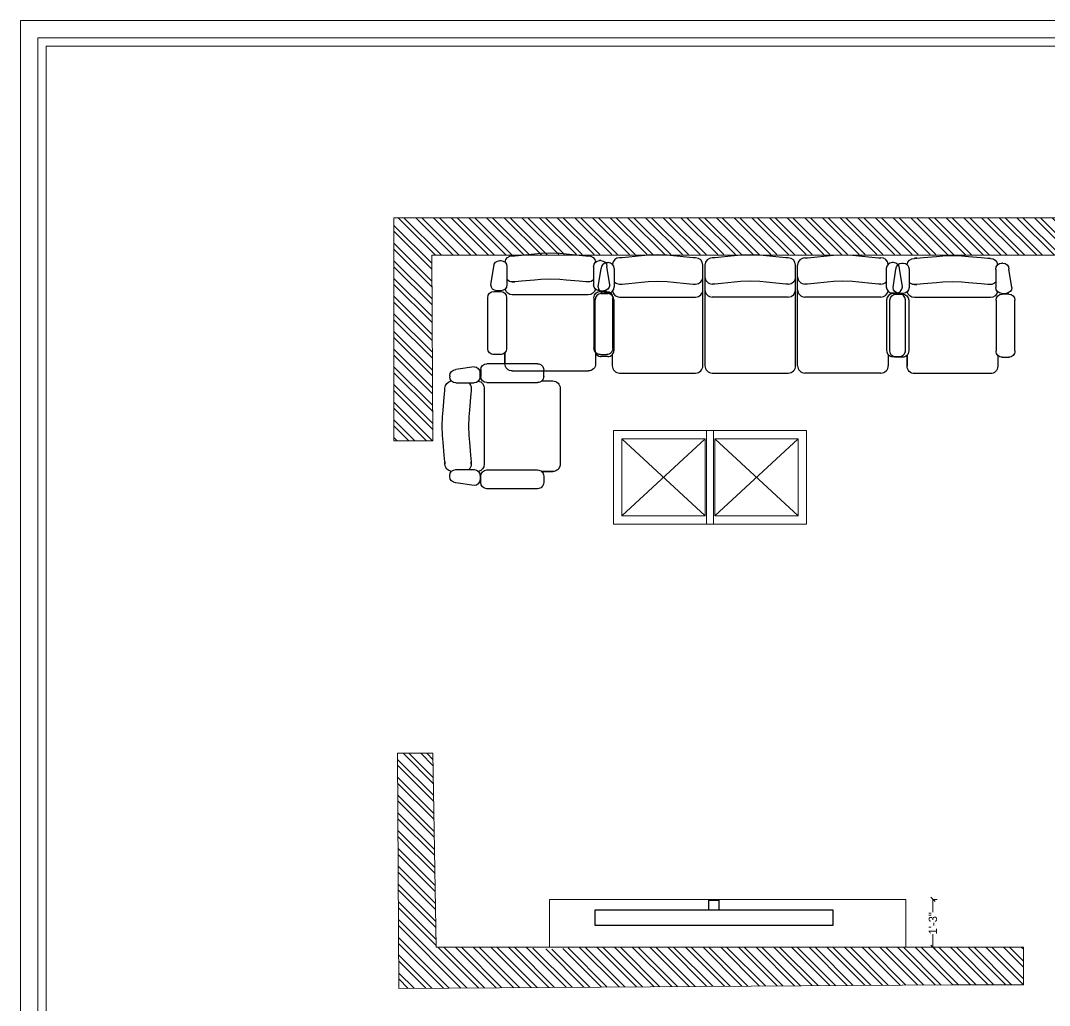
# Model space of a CAD drawing. Header units: inches. Extents: x 15448 to 46480, y -8154 to 0.
# Drawn here: x 19715.1 to 19961.9, y -6171.1 to -5934.9 of the extents above; entities that cross this region are included whole.
import ezdxf

# ---------------------------------------------------------------- set-up
doc = ezdxf.new("R2010")
doc.units = ezdxf.units.IN
doc.header["$MEASUREMENT"] = 0
for name, color, linetype in [('.', 30, 'Continuous'), ('furn', 28, 'Continuous'), ('furni', 253, 'Continuous'), ('hatch', 4, 'Continuous')]:
    doc.layers.add(name, color=color, linetype=linetype)
doc.layers.add('ROD', color=7, linetype='Continuous', lineweight=9)
doc.styles.add('b.k', font='verdana.ttf')
doc.styles.add('HEMI', font='stylu.ttf')
doc.dimstyles.new('STANDARD$0', dxfattribs={"dimscale": 0, "dimtxt": 6, "dimasz": 3, "dimexe": 2, "dimexo": 2, "dimgap": 0, "dimtad": 0, "dimtih": 1, "dimtoh": 1, "dimdec": 1, "dimzin": 0, "dimdsep": 46, "dimlunit": 4, "dimtxsty": 'b.k', "dimcen": 2.5, "dimclrd": 256, "dimclre": 256, "dimclrt": 256, "dimadec": 0, "dimazin": 0, "dimtfac": 1, "dimtdec": 1, "dimtofl": 0, "dimtmove": 2, "dimatfit": 2, "dimfxl": 1, "dimfrac": 2, "dimtolj": 1, "dimtzin": 0, "dimlwd": 9, "dimlwe": 9, "dimarcsym": 0})

# ---------------------------------------------------------------- blocks, each defined once
blk = doc.blocks.new('EYETY')
at = {"layer": 'furn', "color": 254}
for p, q in [((50111.93, -31678.27), (50130.16, -31678.27)), ((50134.17, -31678.27), (50152.4, -31678.27)), ((50174.64, -31678.27), (50156.41, -31678.27)), ((50110.18, -31682.67), (50110.18, -31680.03)), ((50131.92, -31680.03), (50131.92, -31704.17)), ((50132.41, -31704.17), (50132.41, -31680.03)), ((50154.16, -31680.03), (50154.16, -31682.67)), ((50154.65, -31680.03), (50154.65, -31704.17)), ((50176.4, -31682.67), (50176.4, -31680.03)), ((50106.05, -31683.7), (50106.05, -31695.86)), ((50109.08, -31682.21), (50107.53, -31682.21)), ((50110.56, -31695.86), (50110.56, -31683.7)), ((50154.16, -31682.67), (50154.16, -31704.17)), ((50176.01, -31695.86), (50176.01, -31683.7)), ((50177.49, -31682.21), (50179.04, -31682.21)), ((50180.53, -31683.7), (50180.53, -31695.86)), ((50107.53, -31697.34), (50109.08, -31697.34)), ((50109.21, -31697.52), (50108.23, -31697.52)), ((50111.93, -31696.51), (50130.16, -31696.51)), ((50143.29, -31696.51), (50134.17, -31696.51)), ((50152.4, -31696.51), (50143.29, -31696.51)), ((50174.64, -31696.51), (50156.41, -31696.51)), ((50177.36, -31697.52), (50178.34, -31697.52)), ((50179.04, -31697.34), (50177.49, -31697.34)), ((50106.79, -31698.96), (50107.48, -31703.33)), ((50110.65, -31703.33), (50110.65, -31698.96)), ((50111.93, -31699.63), (50112.53, -31699.63)), ((50112.53, -31699.63), (50114.11, -31699.79)), ((50114.11, -31699.79), (50117.22, -31700.07)), ((50117.22, -31700.07), (50118.78, -31700.24)), ((50118.78, -31700.24), (50121.05, -31700.3)), ((50121.05, -31700.3), (50123.32, -31700.24)), ((50123.32, -31700.24), (50124.88, -31700.07)), ((50124.88, -31700.07), (50127.98, -31699.79)), ((50127.98, -31699.79), (50129.57, -31699.63)), ((50129.57, -31699.63), (50130.16, -31699.63)), ((50134.77, -31699.63), (50134.17, -31699.63)), ((50136.35, -31699.79), (50134.77, -31699.63)), ((50139.46, -31700.07), (50136.35, -31699.79)), ((50141.02, -31700.24), (50139.46, -31700.07)), ((50143.29, -31700.3), (50141.02, -31700.24)), ((50145.56, -31700.24), (50143.29, -31700.3)), ((50147.12, -31700.07), (50145.56, -31700.24)), ((50150.22, -31699.79), (50147.12, -31700.07)), ((50151.81, -31699.63), (50150.22, -31699.79)), ((50152.4, -31699.63), (50151.81, -31699.63)), ((50157.01, -31699.63), (50156.41, -31699.63)), ((50158.59, -31699.79), (50157.01, -31699.63)), ((50161.7, -31700.07), (50158.59, -31699.79)), ((50163.25, -31700.24), (50161.7, -31700.07)), ((50165.53, -31700.3), (50163.25, -31700.24)), ((50167.8, -31700.24), (50165.53, -31700.3)), ((50169.36, -31700.07), (50167.8, -31700.24)), ((50172.46, -31699.79), (50169.36, -31700.07)), ((50174.04, -31699.63), (50172.46, -31699.79)), ((50174.64, -31699.63), (50174.04, -31699.63)), ((50175.92, -31703.33), (50175.92, -31698.96)), ((50179.78, -31698.96), (50179.1, -31703.33)), ((50108.95, -31704.77), (50109.21, -31704.77)), ((50112.53, -31705.93), (50111.93, -31705.93)), ((50114.11, -31706.09), (50112.53, -31705.93)), ((50129.57, -31705.93), (50127.98, -31706.09)), ((50130.16, -31705.93), (50129.57, -31705.93)), ((50134.77, -31705.93), (50134.17, -31705.93)), ((50136.35, -31706.09), (50134.77, -31705.93)), ((50151.81, -31705.93), (50150.22, -31706.09)), ((50152.4, -31705.93), (50151.81, -31705.93)), ((50156.41, -31705.93), (50157.01, -31705.93)), ((50157.01, -31705.93), (50158.59, -31706.09)), ((50172.46, -31706.09), (50174.04, -31705.93)), ((50174.04, -31705.93), (50174.64, -31705.93)), ((50177.63, -31704.77), (50177.36, -31704.77)), ((50117.22, -31706.37), (50114.11, -31706.09)), ((50118.78, -31706.54), (50117.22, -31706.37)), ((50121.05, -31706.6), (50118.78, -31706.54)), ((50123.32, -31706.54), (50121.05, -31706.6)), ((50124.88, -31706.37), (50123.32, -31706.54)), ((50127.98, -31706.09), (50124.88, -31706.37)), ((50139.46, -31706.37), (50136.35, -31706.09)), ((50141.02, -31706.54), (50139.46, -31706.37)), ((50143.29, -31706.6), (50141.02, -31706.54)), ((50145.56, -31706.54), (50143.29, -31706.6)), ((50147.12, -31706.37), (50145.56, -31706.54)), ((50150.22, -31706.09), (50147.12, -31706.37)), ((50158.59, -31706.09), (50161.7, -31706.37)), ((50161.7, -31706.37), (50163.25, -31706.54)), ((50163.25, -31706.54), (50165.53, -31706.6)), ((50165.53, -31706.6), (50167.8, -31706.54)), ((50167.8, -31706.54), (50169.36, -31706.37)), ((50169.36, -31706.37), (50172.46, -31706.09))]:
    blk.add_line(p, q, dxfattribs=at)
at = {"layer": 'furn', "color": 254, "extrusion": (0, 0, -1)}
for centre, major_axis, start_param, end_param in [((50111.93, -31680.03), (1.24, -1.24), 2.356194, 3.926991), ((50130.16, -31680.03), (-1.24, -1.24), 2.356194, 3.926991), ((50134.17, -31680.03), (1.24, -1.24), 2.356194, 3.926991), ((50152.4, -31680.03), (-1.24, -1.24), 2.356194, 3.926991), ((50156.41, -31680.03), (1.24, -1.24), 2.356194, 3.926991), ((50174.64, -31680.03), (-1.24, -1.24), 2.356194, 3.926991), ((50107.53, -31683.7), (1.05, -1.05), 2.356194, 3.926991), ((50109.08, -31683.7), (-1.05, -1.05), 2.356194, 3.926991), ((50177.49, -31683.7), (1.05, -1.05), 2.356194, 3.926991), ((50179.04, -31683.7), (-1.05, -1.05), 2.356194, 3.926991), ((50107.53, -31695.86), (-1.05, -1.05), -0.785398, 0.785398), ((50109.08, -31695.86), (-1.05, -1.05), 3.926991, 5.497787), ((50177.49, -31695.86), (-1.05, -1.05), -0.785398, 0.785398), ((50179.04, -31695.86), (-1.05, -1.05), 3.926991, 5.497787), ((50108.23, -31698.96), (-1.02, -1.02), 0.785398, 2.356194), ((50109.21, -31698.96), (1.02, -1.02), 3.926991, 5.497787), ((50111.93, -31698.27), (1.24, -1.24), 2.553225, 3.926991), ((50130.16, -31698.27), (-1.24, -1.24), 2.356194, 3.926991), ((50134.17, -31698.27), (1.24, -1.24), 2.356194, 3.926991), ((50152.4, -31698.27), (1.24, -1.24), 3.926991, 5.497787), ((50156.41, -31698.27), (1.24, -1.24), 2.356194, 3.926991), ((50174.64, -31698.27), (-1.24, -1.24), 2.356194, 3.72996), ((50177.36, -31698.96), (-1.02, -1.02), 0.785398, 2.356194), ((50178.34, -31698.96), (1.02, -1.02), 3.926991, 5.497787), ((50111.93, -31701.39), (-1.24, -1.24), 1.538441, 2.356194), ((50130.16, -31701.39), (-1.24, -1.24), 2.356194, 3.926991), ((50134.17, -31701.39), (1.24, -1.24), 2.356194, 3.926991), ((50152.4, -31701.39), (-1.24, -1.24), 2.356194, 3.926991), ((50156.41, -31701.39), (1.24, -1.24), 2.356194, 3.926991), ((50174.64, -31701.39), (-1.24, -1.24), 2.356194, 3.173948), ((50108.94, -31703.3), (-1.04, -1.04), -0.788362, 0.767792), ((50109.21, -31703.33), (-1.02, -1.02), 3.926991, 5.497787), ((50177.36, -31703.33), (1.02, -1.02), 0.785398, 2.356194), ((50177.63, -31703.3), (1.04, -1.04), 5.515393, 7.071548), ((50111.93, -31704.17), (1.24, -1.24), 0.785398, 2.233985), ((50130.16, -31704.17), (1.24, -1.24), 5.497787, 7.068583), ((50134.17, -31704.17), (-1.24, -1.24), -0.785398, 0.785398), ((50152.4, -31704.17), (-1.24, -1.24), 3.927012, 5.497787), ((50156.41, -31704.17), (-1.24, -1.24), -0.785398, 0.785398), ((50174.64, -31704.17), (-1.24, -1.24), 4.0492, 5.497787)]:
    blk.add_ellipse(centre, major_axis=major_axis, ratio=1, start_param=start_param, end_param=end_param, dxfattribs=at)
blk = doc.blocks.new('EFSR')
at = {"layer": 'furn', "color": 254}
for p, q in [((11463.7, -9288.17), (11463.7, -9285.53)), ((11465.46, -9283.77), (11483.69, -9283.77)), ((11485.45, -9288.17), (11485.45, -9285.53)), ((11485.45, -9285.53), (11485.45, -9288.2)), ((11462.61, -9287.71), (11461.06, -9287.71)), ((11486.54, -9287.71), (11488.09, -9287.71)), ((11459.57, -9289.2), (11459.57, -9301.36)), ((11464.09, -9301.36), (11464.09, -9289.2)), ((11485.06, -9301.36), (11485.06, -9289.2)), ((11489.57, -9289.2), (11489.57, -9301.36)), ((11461.06, -9302.84), (11462.61, -9302.84)), ((11465.46, -9302.01), (11483.69, -9302.01)), ((11488.09, -9302.84), (11486.54, -9302.84)), ((11460.32, -9304.46), (11461, -9308.83)), ((11462.74, -9303.02), (11461.76, -9303.02)), ((11464.18, -9308.83), (11464.18, -9304.46)), ((11465.46, -9305.13), (11466.05, -9305.13)), ((11466.05, -9305.13), (11467.64, -9305.29)), ((11467.64, -9305.29), (11470.74, -9305.57)), ((11478.4, -9305.57), (11481.51, -9305.29)), ((11481.51, -9305.29), (11483.09, -9305.13)), ((11483.69, -9305.13), (11483.09, -9305.13)), ((11483.09, -9305.13), (11483.69, -9305.13)), ((11484.97, -9308.83), (11484.97, -9304.46)), ((11486.41, -9303.02), (11487.39, -9303.02)), ((11488.83, -9304.46), (11488.15, -9308.83)), ((11470.74, -9305.57), (11472.3, -9305.74)), ((11472.3, -9305.74), (11474.57, -9305.8)), ((11474.57, -9305.8), (11476.84, -9305.74)), ((11476.84, -9305.74), (11478.4, -9305.57)), ((11462.47, -9310.27), (11462.74, -9310.27)), ((11486.68, -9310.27), (11486.41, -9310.27)), ((11466.05, -9311.43), (11465.46, -9311.43)), ((11467.64, -9311.59), (11466.05, -9311.43)), ((11470.74, -9311.87), (11467.64, -9311.59)), ((11472.3, -9312.04), (11470.74, -9311.87)), ((11474.57, -9312.1), (11472.3, -9312.04)), ((11476.84, -9312.04), (11474.57, -9312.1)), ((11478.4, -9311.87), (11476.84, -9312.04)), ((11481.51, -9311.59), (11478.4, -9311.87)), ((11483.09, -9311.43), (11481.51, -9311.59)), ((11483.09, -9311.43), (11483.69, -9311.43)), ((11483.69, -9311.43), (11483.09, -9311.43))]:
    blk.add_line(p, q, dxfattribs=at)
at = {"layer": 'furn', "color": 254, "extrusion": (0, 0, -1)}
for centre, major_axis, start_param, end_param in [((11465.46, -9285.53), (1.24, -1.24), 2.356194, 3.926991), ((11483.69, -9285.53), (-1.24, -1.24), 2.356194, 3.926991), ((11483.69, -9285.53), (-1.24, -1.24), 2.356194, 3.926991), ((11461.06, -9289.2), (1.05, -1.05), 2.356194, 3.926991), ((11462.61, -9289.2), (-1.05, -1.05), 2.356194, 3.926991), ((11486.54, -9289.2), (1.05, -1.05), 2.356194, 3.926991), ((11488.09, -9289.2), (-1.05, -1.05), 2.356194, 3.926991), ((11461.06, -9301.36), (-1.05, -1.05), -0.785398, 0.785398), ((11462.61, -9301.36), (-1.05, -1.05), 3.926991, 5.497787), ((11465.46, -9303.77), (1.24, -1.24), 2.553225, 3.926991), ((11483.69, -9303.77), (-1.24, -1.24), 2.356194, 3.72996), ((11483.69, -9303.77), (-1.24, -1.24), 2.356194, 3.72996), ((11486.54, -9301.36), (-1.05, -1.05), -0.785398, 0.785398), ((11488.09, -9301.36), (-1.05, -1.05), 3.926991, 5.497787), ((11461.76, -9304.46), (-1.02, -1.02), 0.785398, 2.356194), ((11462.74, -9304.46), (1.02, -1.02), 3.926991, 5.497787), ((11465.46, -9306.89), (-1.24, -1.24), 1.538441, 2.356194), ((11483.69, -9306.89), (-1.24, -1.24), 2.356194, 3.173948), ((11483.69, -9306.89), (-1.24, -1.24), 2.356194, 3.173948), ((11486.41, -9304.46), (-1.02, -1.02), 0.785398, 2.356194), ((11487.39, -9304.46), (1.02, -1.02), 3.926991, 5.497787), ((11462.47, -9308.8), (-1.04, -1.04), -0.788362, 0.767792), ((11462.74, -9308.83), (-1.02, -1.02), 3.926991, 5.497787), ((11465.46, -9309.67), (1.24, -1.24), 0.785398, 2.233985), ((11483.69, -9309.67), (-1.24, -1.24), 4.0492, 5.497787), ((11483.69, -9309.67), (1.24, -1.24), 5.619996, 7.068583), ((11486.41, -9308.83), (1.02, -1.02), 0.785398, 2.356194), ((11486.68, -9308.8), (1.04, -1.04), 5.515393, 7.071548)]:
    blk.add_ellipse(centre, major_axis=major_axis, ratio=1, start_param=start_param, end_param=end_param, dxfattribs=at)
blk = doc.blocks.new('etruyteu')
at = {"layer": 'furn', "color": 254}
for p, q in [((46569.76, -93185.41), (46569.76, -93137.7)), ((46569.76, -93137.7), (46572.79, -93137.7)), ((46572.79, -93137.7), (46572.79, -93185.41)), ((46569.76, -93160.55), (46567.74, -93160.55)), ((46567.74, -93160.55), (46567.74, -93162.57)), ((46569.76, -93162.57), (46567.74, -93162.57)), ((46572.79, -93185.41), (46569.76, -93185.41))]:
    blk.add_line(p, q, dxfattribs=at)
blk = doc.blocks.new('_Oblique')
at = {"color": 0, "linetype": 'ByBlock', "lineweight": -2}
blk.add_line((-0.5, -0.5), (0.5, 0.5), dxfattribs=at)
blk = doc.blocks.new('*D906')
at = {"color": 5, "lineweight": 9, "transparency": 16777216}
for p, q in [((19933.99, -6145.69), (19934.99, -6145.69)), ((19933.99, -6145.69), (19933.99, -6148.78)), ((19933.99, -6157.16), (19933.99, -6154.06)), ((19933.99, -6157.16), (19934.99, -6157.16))]:
    blk.add_line(p, q, dxfattribs=at)
at = {"layer": 'Defpoints', "color": 0, "transparency": 16777216}
for p in [(19927.45, -6145.69), (19933.99, -6145.69), (19927.45, -6157.16)]:
    blk.add_point(p, dxfattribs=at)
at = {"color": 5, "lineweight": 9, "transparency": 16777216}
for p, rotation in [((19933.99, -6145.69), 90), ((19933.99, -6157.16), 270)]:
    blk.add_blockref('_Oblique', p, dxfattribs=dict(at, rotation=rotation))
at = {"color": 5, "transparency": 16777216, "insert": (19933.99, -6151.42), "char_height": 2, "attachment_point": 5, "rotation": 90, "style": 'HEMI'}
blk.add_mtext('\\A1;1\'-3"', dxfattribs=at)

msp = doc.modelspace()

# ---------------------------------------------------------------- hatches: boundary and pattern name
at = {"layer": '.', "lineweight": 5}
h = msp.add_hatch(dxfattribs=at)
h.set_pattern_fill('ANSI32', color=1, scale=8, angle=90)
h.set_pattern_definition([(135, (19829.661, -13142.3022), (-2.1213203, -2.1213203), []), (135, (19829.661, -13140.888), (-2.1213203, -2.1213203), [])])
h.paths.add_polyline_path([(19804.66, -5982.16), (19804.66, -6035.67), (19814.01, -6035.67), (19813.72, -5991.16), (19841.95, -5991.16), (19841.95, -5991), (19927.45, -5991), (19988.61, -5991.16), (19988.61, -5986.48), (19988.66, -5982.16)])
h.paths.add_polyline_path([(19848.6, -6157.16), (19845.99, -6157.39), (19844.43, -6157.56), (19842.16, -6157.62), (19839.89, -6157.56), (19838.33, -6157.39), (19835.72, -6157.16), (19814.8, -6157.16), (19814.01, -6110.64), (19805.47, -6110.64), (19805.85, -6167.05), (19938.66, -6166.16), (19955.7, -6166.16), (19955.7, -6157.16)])
h.paths.add_polyline_path([(20040.66, -6160.16), (20040.66, -6157.16), (20031.66, -6157.16), (19997.2, -6157.16), (19997.2, -6166.16), (20086.66, -6166.16), (20086.66, -6076.16), (20086.66, -6071.16), (20086.66, -5982.16), (20081.66, -5982.16), (20081.66, -5986.48), (20081.72, -5986.48), (20081.72, -5991.16), (20081.66, -6160.16)])
h.paths.add_polyline_path([(20081.66, -6088.28), (20081.66, -6054.03), (20081.66, -6054.06), (20081.66, -6088.32)], flags=17)

# ---------------------------------------------------------------- linework, layer by layer
at = {"color": 254, "lineweight": 5}
for p, q in [((19859.31, -6053.67), (19879.31, -6035.19)), ((19859.31, -6035.19), (19879.31, -6053.67)), ((19881.66, -6053.67), (19901.66, -6035.19)), ((19881.66, -6035.19), (19901.66, -6053.67))]:
    msp.add_line(p, q, dxfattribs=at)
for points in [[(19857.31, -6055.67), (19857.31, -6033.19), (19881.31, -6033.19), (19881.31, -6055.67)], [(19879.66, -6055.67), (19879.66, -6033.19), (19903.66, -6033.19), (19903.66, -6055.67)], [(19859.31, -6053.67), (19859.31, -6035.19), (19879.31, -6035.19), (19879.31, -6053.67)], [(19881.66, -6053.67), (19881.66, -6035.19), (19901.66, -6035.19), (19901.66, -6053.67)]]:
    msp.add_lwpolyline(points, close=True, dxfattribs=at)
at = {"layer": 'furni', "color": 18, "lineweight": 5, "true_color": 0x000000}
for points in [[(19715.05, -6625.87), (19715.05, -5934.86), (20208.84, -5934.86), (20208.84, -6625.87)], [(19719.16, -6621.76), (19719.16, -5938.98), (20204.72, -5938.98), (20204.72, -6621.76)], [(19721.22, -6619.7), (19721.22, -5941.03), (20202.67, -5941.03), (20202.67, -6619.7)]]:
    msp.add_lwpolyline(points, close=True, dxfattribs=at)
at = {"layer": 'ROD', "lineweight": 5}
for p, q in [((19804.66, -5982.16), (19804.66, -6035.67)), ((19988.66, -5982.16), (19804.66, -5982.16)), ((19813.72, -5991.16), (19988.66, -5991.16)), ((19814.01, -6035.67), (19813.72, -5991.16)), ((19805.85, -6167.05), (19805.47, -6110.64)), ((19814.8, -6157.16), (19814.01, -6110.64)), ((19955.7, -6157.16), (19814.8, -6157.16)), ((19938.66, -6157.16), (19929.66, -6157.16)), ((19938.66, -6166.16), (19805.85, -6167.05)), ((19938.66, -6166.16), (19955.7, -6166.16))]:
    msp.add_line(p, q, dxfattribs=at)
for points in [[(19804.66, -6035.67), (19814.01, -6035.67)], [(19814.01, -6110.64), (19805.47, -6110.64)], [(19938.66, -6157.16), (19955.7, -6157.16)], [(19955.7, -6166.16), (19955.7, -6157.16)], [(19955.7, -6166.16), (19938.66, -6166.16)]]:
    msp.add_lwpolyline(points, dxfattribs=at)
at = {"layer": 'ROD', "color": 254, "lineweight": 5}
msp.add_lwpolyline([(19927.45, -6145.69), (19841.95, -6145.69), (19841.95, -6157.16), (19927.45, -6157.16)], close=True, dxfattribs=at)

# ---------------------------------------------------------------- block references
at = {"color": 254, "lineweight": 5, "xscale": -1, "rotation": 180}
msp.add_blockref('EYETY', (-30253.13, -37697.7), dxfattribs=at)
at = {"layer": 'hatch', "color": 254, "lineweight": 5}
for p, rotation in [((31316.74, -15302.7), 180), ((31413.24, -15303.33), 180), ((29128.32, 5442.4), 270)]:
    msp.add_blockref('EFSR', p, dxfattribs=dict(at, rotation=rotation))
at = {"layer": 'ROD', "color": 254, "lineweight": 5, "xscale": -1.2, "yscale": 1.2, "zscale": 1.2, "rotation": 90}
msp.add_blockref('etruyteu', (-91912.42, 49735.45), dxfattribs=at)

# ---------------------------------------------------------------- dimensions: what is measured, and where the dimension line sits
dim = msp.add_linear_dim(base=(19933.99, -6145.69), p1=(19927.45, -6157.16), p2=(19927.45, -6145.69), angle=90, text='1\'-3"', dimstyle='STANDARD$0', override={"dimscale": 1, "dimtxt": 2, "dimasz": 1, "dimexe": 1, "dimexo": 1, "dimtih": 0, "dimtoh": 0, "dimtxsty": 'HEMI', "dimblk": 'Oblique', "dimclrd": 5, "dimclre": 5, "dimclrt": 5, "dimldrblk": 'Oblique', "dimfxl": 0, "dimfxlon": 1})
dim.commit()
dim.dimension.update_dxf_attribs({"geometry": '*D906', "text_midpoint": (19933.99, -6151.42)})

doc.saveas('drawing.dxf')
